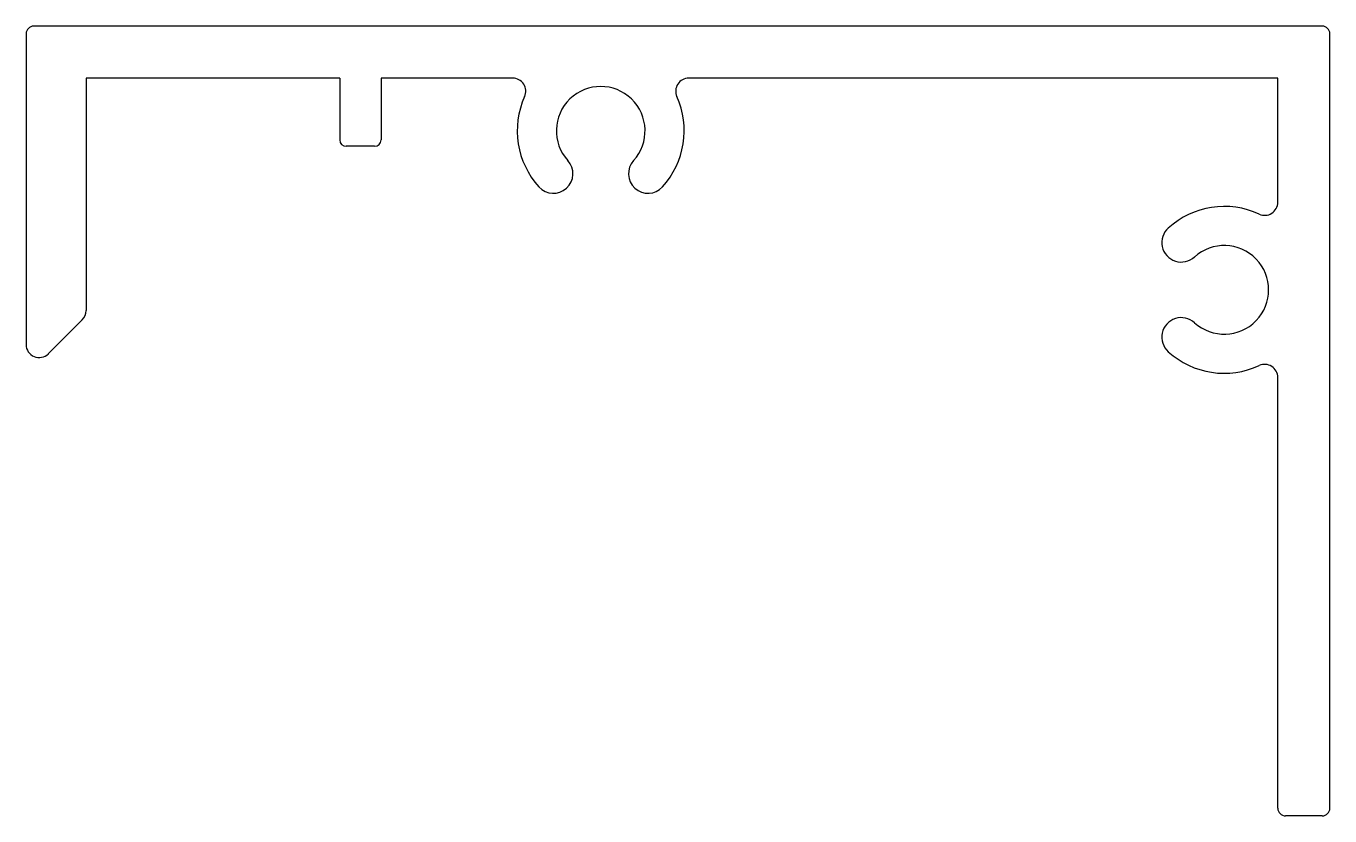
# Model space of a CAD drawing. Extents: x 1494.2 to 1544.2, y 2116.1 to 2146.4.
import ezdxf

# ---------------------------------------------------------------- set-up
doc = ezdxf.new("R2010")
doc.units = 0
doc.layers.get('0').update_dxf_attribs({"linetype": 'CONTINUOUS'})

msp = doc.modelspace()

# ---------------------------------------------------------------- linework, layer by layer
for p, q in [((1494.175, 2146.144), (1494.175, 2134.227)), ((1543.875, 2146.444), (1494.475, 2146.444)), ((1544.175, 2116.444), (1544.175, 2146.144)), ((1496.475, 2144.444), (1496.475, 2135.527)), ((1506.203, 2144.444), (1496.475, 2144.444)), ((1506.203, 2144.444), (1506.203, 2142.081)), ((1507.786, 2144.444), (1507.786, 2142.081)), ((1512.837, 2144.444), (1507.786, 2144.444)), ((1542.175, 2144.444), (1519.586, 2144.444)), ((1542.175, 2139.684), (1542.175, 2144.444)), ((1507.536, 2141.831), (1506.453, 2141.831)), ((1495.028, 2133.873), (1496.328, 2135.173)), ((1542.175, 2116.444), (1542.175, 2132.966)), ((1543.875, 2116.144), (1542.475, 2116.144))]:
    msp.add_line(p, q)
for centre, radius, start, end in [((1494.475, 2146.144), 0.3, 90, 180), ((1543.875, 2146.144), 0.3, 0, 90), ((1512.837, 2143.944), 0.5, 335.7868, 90), ((1516.211, 2142.426), 1.7, 317.8257, 222.1743), ((1519.586, 2143.944), 0.5, 90, 204.2132), ((1516.211, 2142.426), 3.2, 155.7868, 222.1743), ((1516.211, 2142.426), 3.2, 317.8257, 24.2132), ((1506.453, 2142.081), 0.25, 180, 270), ((1507.536, 2142.081), 0.25, 270, 0), ((1514.396, 2140.781), 0.75, 222.1743, 42.1743), ((1518.027, 2140.781), 0.75, 137.8257, 317.8257), ((1540.123, 2136.325), 3.2, 65.1956, 132.1743), ((1541.675, 2139.684), 0.5, 245.1956, 360), ((1538.478, 2138.141), 0.75, 132.1743, 312.1743), ((1540.123, 2136.325), 1.7, 227.8257, 132.1743), ((1495.975, 2135.527), 0.5, 315, 0), ((1538.478, 2134.509), 0.75, 47.8257, 227.8257), ((1494.675, 2134.227), 0.5, 180, 315), ((1540.123, 2136.325), 3.2, 227.8257, 294.8044), ((1541.675, 2132.966), 0.5, 0, 114.8044), ((1542.475, 2116.444), 0.3, 180, 270), ((1543.875, 2116.444), 0.3, 270, 0)]:
    msp.add_arc(centre, radius, start, end)

doc.saveas('drawing.dxf')
